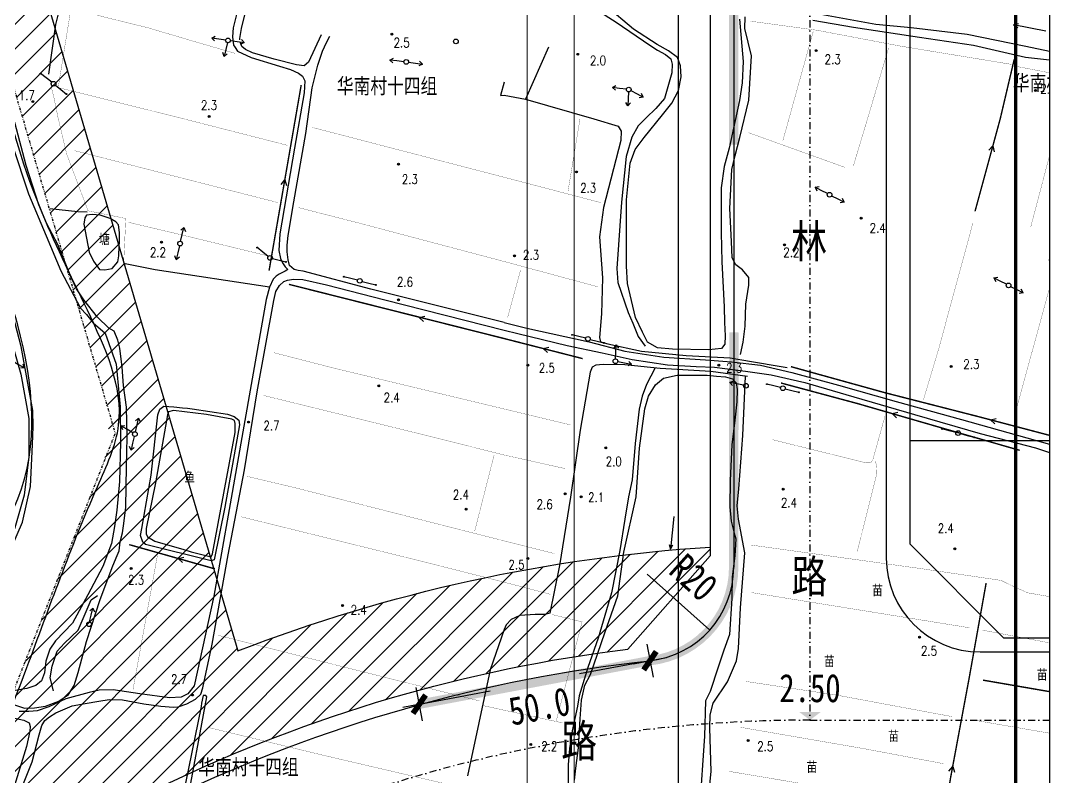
# Model space of a CAD drawing. Header units: millimetres. Extents: x 509011 to 512133, y 3502040 to 3502468.
# Drawn here: x 509397 to 509616.2, y 3502163.9 to 3502325 of the extents above; entities that cross this region are included whole.
import ezdxf
from ezdxf.enums import TextEntityAlignment as Align
from ezdxf.xclip import XClip

# ---------------------------------------------------------------- set-up
doc = ezdxf.new("R2010")
doc.units = ezdxf.units.MM
doc.header["$XCLIPFRAME"] = 0
doc.linetypes.add('DASHDOT', pattern=[1, 0.5, -0.25, 0, -0.25])
doc.linetypes.add('DIVIDE', pattern=[1.25, 0.5, -0.25, 0, -0.25, 0, -0.25])
for name, color, linetype in [('0-禁止车辆开口方向', 251, 'Continuous'), ('DM-半径', 251, 'Continuous'), ('DM-尺寸标注', 251, 'Continuous'), ('DM-标高', 251, 'Continuous'), ('dx', 251, 'Continuous'), ('GH-水系', 251, 'DIVIDE'), ('HX-地块线', 253, 'DASHDOT'), ('RD-中线', 253, 'DASHDOT'), ('RD-侧石线', 253, 'Continuous'), ('RD-红线', 253, 'Continuous'), ('TK', 7, 'Continuous'), ('YD-G1', 251, 'Continuous'), ('路名', 253, 'Continuous')]:
    doc.layers.add(name, color=color, linetype=linetype)
doc.styles.add('CHART', font='ROMANS.shx', dxfattribs={"height": 2.399999999999999, "bigfont": 'hzdx.shx'})
doc.styles.add('DIMHT', font='simhei.ttf', dxfattribs={"width": 0.8})
doc.styles.add('DIMST', font='simhei.ttf', dxfattribs={"width": 0.8})
doc.styles.add('GCD', font='ROMANS.shx', dxfattribs={"width": 0.8, "height": 2, "bigfont": 'hzdx.shx'})
doc.styles.get("Standard").update_dxf_attribs({"font": 'txt', "bigfont": 'gbcbig.shx'})
doc.styles.add('VZRC', font='ROMANS.shx', dxfattribs={"height": 3.75, "bigfont": 'hzdx.shx'})
doc.styles.add('ZRC', font='ROMANS.shx', dxfattribs={"height": 3.75, "bigfont": 'hzdx.shx'})
doc.dimstyles.new('ISO-25', dxfattribs={"dimtxt": 2.5, "dimasz": 2.5, "dimexe": 1.25, "dimexo": 0.625, "dimtad": 1, "dimtxsty": 'Standard', "dimcen": 2.5, "dimadec": 0, "dimazin": 0, "dimtfac": 1, "dimtmove": 0, "dimatfit": 3, "dimfxl": 1, "dimarcsym": 0})

# ---------------------------------------------------------------- blocks, each defined once
blk = doc.blocks.new('B811C1')
at = {"layer": 'dx'}
for p, q in [((-3.5, 0), (3.5, 0)), ((3.5, 0), (2.5, 0.4)), ((2.5, -0.4), (3.5, 0))]:
    blk.add_line(p, q, dxfattribs=at)
blk = doc.blocks.new('B831')
at = {"layer": 'dx'}
for p, q in [((-1.1, 0.6), (0, 0)), ((0, 0), (-1.1, -0.6))]:
    blk.add_line(p, q, dxfattribs=at)
blk = doc.blocks.new('B72A3')
at = {"layer": 'dx'}
for p, q in [((0.5, 0), (2, 0)), ((2, 0), (3.5, 0))]:
    blk.add_line(p, q, dxfattribs=at)
for radius in [0.1, 0.04]:
    blk.add_circle((3.5, 0), radius, dxfattribs=at)
blk = doc.blocks.new('B713')
at = {"layer": 'dx'}
blk.add_circle((0, 0), 0.5, dxfattribs=at)
blk = doc.blocks.new('B712A3')
at = {"layer": 'dx'}
for p, q in [((0.5, 0), (2, 0)), ((2, 0), (3.5, 0)), ((3.5, 0), (2.799999999999999, 0.5)), ((3.5, 0), (2.799999999999999, -0.5))]:
    blk.add_line(p, q, dxfattribs=at)
blk = doc.blocks.new('B1021A')
at = {"layer": 'dx'}
for radius in [0.2, 0.15, 0.1, 0.05]:
    blk.add_circle((0, 0), radius, dxfattribs=at)
blk = doc.blocks.new('B439B2')
at = {"layer": 'dx'}
blk.add_circle((0, 0), 0.5, dxfattribs=at)
blk = doc.blocks.new('室外标高')
at = {"color": 0, "linetype": 'Continuous'}
blk.add_solid([(-0.3774873600000137, 0.2831155200000103), (0.3774873600000137, 0.2831155200000103), (0, 0)], dxfattribs=at)
at = {"color": 0, "linetype": 'Continuous', "style": 'DIMHT', "width": 0.8}
blk.add_attdef('标高', text='', height=1, dxfattribs=at).set_placement((0, 0.6371457211896612), align=Align.CENTER)
blk = doc.blocks.new('*D100')
at = {"layer": 'DM-半径', "color": 0, "lineweight": -2, "transparency": 16777216}
blk.add_line((509530.5056743192, 3502207.196264804), (509543.7621603587, 3502195.306368552), dxfattribs=at)
at = {"layer": 'DM-半径', "color": 0, "transparency": 16777216}
blk.add_solid([(509543.7688372939, 3502195.313812913), (509543.7554834236, 3502195.298924188), (509543.8068265347, 3502195.266306939)], dxfattribs=at)
at = {"layer": 'DM-半径', "color": 0, "transparency": 16777216, "insert": (509540.391131591, 3502206.434953172), "char_height": 6, "attachment_point": 5, "rotation": 318.11070110985276, "style": 'DIMST'}
blk.add_mtext('R20', dxfattribs=at)
blk = doc.blocks.new('尺寸线')
for p, q in [((0, 60), (0, -60)), ((-59.9999999999909, 0), (59.9999999999909, 0))]:
    blk.add_line(p, q)
at = {"const_width": 20}
blk.add_lwpolyline([(-27.99999999999727, -27.99999999999727), (27.99999999999727, 27.99999999999727)], dxfattribs=at)
blk = doc.blocks.new('*D121')
at = {"layer": 'DM-尺寸标注', "color": 0, "lineweight": -2, "transparency": 16777216}
for p, q in [((509531.0265552858, 3502188.726843747), (509516.0871504152, 3502185.908545824)), ((509482.0111184013, 3502179.480149844), (509497.0476985746, 3502182.316779752))]:
    blk.add_line(p, q, dxfattribs=at)
at = {"layer": 'DM-尺寸标注', "color": 0, "lineweight": -2, "transparency": 16777216, "xscale": 0.06, "yscale": 0.06, "zscale": 0.06}
for p, rotation in [((509531.0855153143, 3502188.737966474), 10.68321730623433), ((509481.9521583731, 3502179.469027116), 190.6832173062342)]:
    blk.add_blockref('尺寸线', p, dxfattribs=dict(at, rotation=rotation))
at = {"layer": 'DM-尺寸标注', "color": 0, "transparency": 16777216, "insert": (509507.529726497, 3502179.011633864), "char_height": 6, "attachment_point": 5, "rotation": 10.683217306234308, "style": 'DIMST'}
blk.add_mtext('50.0', dxfattribs=at)
blk = doc.blocks.new('thjyhkjlkololp')
at = {"color": 5}
for points, knots in [([(512576.4786830217, 3502123.148207231), (512576.9198239811, 3502126.590476316), (512579.5267360285, 3502139.795781486), (512596.7790668085, 3502163.921775125), (512600.2359645363, 3502197.968089717), (512623.8125326143, 3502225.886893428), (512620.0185099782, 3502266.470390489), (512600.3787411924, 3502299.827723596), (512591.2666985392, 3502337.344808967), (512596.66549022, 3502356.93074427), (512600.1914059042, 3502366.673445524)], [16.61546591092972, 16.61546591092972, 16.61546591092972, 16.61546591092972, 27.04962487989159, 57.45980605483471, 102.3890539747586, 125.7300916304773, 162.7334711300889, 213.4222155181051, 243.7983764019481, 274.2978258610491, 274.2978258610491, 274.2978258610491, 274.2978258610491]), ([(512596.9460016939, 3502129.307763505), (512597.0939417531, 3502131.10548409), (512598.4260753666, 3502140.893278816), (512609.6024571074, 3502159.393186801), (512621.5479123599, 3502189.932807582), (512631.2136735591, 3502217.168858968), (512643.0683666598, 3502242.407426624), (512633.2984581293, 3502263.529357628), (512621.5410244309, 3502287.048950868), (512613.2639608247, 3502315.065442179), (512611.0601810538, 3502343.535263519), (512616.3849530329, 3502360.185666485), (512618.8472467453, 3502366.838276332)], [13.25760130377675, 13.25760130377675, 13.25760130377675, 13.25760130377675, 18.70818293379029, 43.29610839113363, 75.9929217504295, 117.346312637706, 131.2684232700041, 156.5759349663842, 180.797005735042, 212.0234598849425, 243.2987924424893, 264.4033034384292, 264.4033034384292, 264.4033034384292, 264.4033034384292])]:
    blk.add_open_spline(points, degree=3, knots=knots, dxfattribs=at)
at = {"layer": 'TK', "const_width": 0.2}
blk.add_lwpolyline([(512316.9487082417, 3502113.148207229), (512736.9487082417, 3502113.148207229), (512736.9487082417, 3502410.148207229), (512316.9487082417, 3502410.148207229), (512316.9487082417, 3502113.148207229)], dxfattribs=at)
blk.add_lwpolyline([(512316.9487082417, 3502113.148207229), (512736.9487082417, 3502113.148207229), (512736.9487082417, 3502410.148207229), (512316.9487082417, 3502410.148207229), (512316.9487082417, 3502113.148207229)], dxfattribs=at)
blk.add_lwpolyline([(512316.9487082417, 3502113.148207229), (512736.9487082417, 3502113.148207229), (512736.9487082417, 3502410.148207229), (512316.9487082417, 3502410.148207229), (512316.9487082417, 3502113.148207229)], dxfattribs=at)
blk.add_lwpolyline([(512316.9487082417, 3502113.148207229), (512736.9487082417, 3502113.148207229), (512736.9487082417, 3502410.148207229), (512316.9487082417, 3502410.148207229), (512316.9487082417, 3502113.148207229)], dxfattribs=at)
blk.add_lwpolyline([(512316.9487082417, 3502113.148207229), (512736.9487082417, 3502113.148207229), (512736.9487082417, 3502410.148207229), (512316.9487082417, 3502410.148207229), (512316.9487082417, 3502113.148207229)], dxfattribs=at)
blk.add_lwpolyline([(512316.9487082417, 3502113.148207229), (512736.9487082417, 3502113.148207229), (512736.9487082417, 3502410.148207229), (512316.9487082417, 3502410.148207229), (512316.9487082417, 3502113.148207229)], dxfattribs=at)
blk.add_lwpolyline([(512316.9487082417, 3502113.148207229), (512736.9487082417, 3502113.148207229), (512736.9487082417, 3502410.148207229), (512316.9487082417, 3502410.148207229), (512316.9487082417, 3502113.148207229)], dxfattribs=at)
blk.add_lwpolyline([(512316.9487082417, 3502113.148207229), (512736.9487082417, 3502113.148207229), (512736.9487082417, 3502410.148207229), (512316.9487082417, 3502410.148207229), (512316.9487082417, 3502113.148207229)], dxfattribs=at)
blk.add_lwpolyline([(512316.9487082417, 3502113.148207229), (512736.9487082417, 3502113.148207229), (512736.9487082417, 3502410.148207229), (512316.9487082417, 3502410.148207229), (512316.9487082417, 3502113.148207229)], dxfattribs=at)
blk.add_lwpolyline([(512316.9487082417, 3502113.148207229), (512736.9487082417, 3502113.148207229), (512736.9487082417, 3502410.148207229), (512316.9487082417, 3502410.148207229), (512316.9487082417, 3502113.148207229)], dxfattribs=at)
blk.add_lwpolyline([(512316.9487082417, 3502113.148207229), (512736.9487082417, 3502113.148207229), (512736.9487082417, 3502410.148207229), (512316.9487082417, 3502410.148207229), (512316.9487082417, 3502113.148207229)], dxfattribs=at)
blk.add_lwpolyline([(512326.9487082417, 3502123.148207231), (512726.9487082417, 3502123.148207231), (512726.9487082417, 3502400.148207228), (512326.9487082417, 3502400.148207228)], close=True, dxfattribs=at)
blk.add_lwpolyline([(512326.9487082417, 3502123.148207231), (512726.9487082417, 3502123.148207231), (512726.9487082417, 3502400.148207228), (512326.9487082417, 3502400.148207228)], close=True, dxfattribs=at)
blk.add_lwpolyline([(512326.9487082417, 3502123.148207231), (512726.9487082417, 3502123.148207231), (512726.9487082417, 3502400.148207228), (512326.9487082417, 3502400.148207228)], close=True, dxfattribs=at)
blk.add_lwpolyline([(512326.9487082417, 3502123.148207231), (512726.9487082417, 3502123.148207231), (512726.9487082417, 3502400.148207228), (512326.9487082417, 3502400.148207228)], close=True, dxfattribs=at)
blk.add_lwpolyline([(512326.9487082417, 3502123.148207231), (512726.9487082417, 3502123.148207231), (512726.9487082417, 3502400.148207228), (512326.9487082417, 3502400.148207228)], close=True, dxfattribs=at)
blk.add_lwpolyline([(512326.9487082417, 3502123.148207231), (512726.9487082417, 3502123.148207231), (512726.9487082417, 3502400.148207228), (512326.9487082417, 3502400.148207228)], close=True, dxfattribs=at)
blk.add_lwpolyline([(512326.9487082417, 3502123.148207231), (512726.9487082417, 3502123.148207231), (512726.9487082417, 3502400.148207228), (512326.9487082417, 3502400.148207228)], close=True, dxfattribs=at)
blk.add_lwpolyline([(512326.9487082417, 3502123.148207231), (512726.9487082417, 3502123.148207231), (512726.9487082417, 3502400.148207228), (512326.9487082417, 3502400.148207228)], close=True, dxfattribs=at)
blk.add_lwpolyline([(512326.9487082417, 3502123.148207231), (512726.9487082417, 3502123.148207231), (512726.9487082417, 3502400.148207228), (512326.9487082417, 3502400.148207228)], close=True, dxfattribs=at)
blk.add_lwpolyline([(512326.9487082417, 3502123.148207231), (512726.9487082417, 3502123.148207231), (512726.9487082417, 3502400.148207228), (512326.9487082417, 3502400.148207228)], close=True, dxfattribs=at)
blk.add_lwpolyline([(512326.9487082417, 3502123.148207231), (512726.9487082417, 3502123.148207231), (512726.9487082417, 3502400.148207228), (512326.9487082417, 3502400.148207228)], close=True, dxfattribs=at)
blk = doc.blocks.new('abcdefghijk')
at = {"layer": 'YD-G1'}
h = blk.add_hatch(dxfattribs=at)
h.set_pattern_fill('ANSI31', color=256, scale=30, style=0)
h.set_pattern_definition([(45, (0, 0), (-2.651650429449552, 2.651650429449553), [])])
h.paths.add_polyline_path([(509526.3625456974, 3502191.209823936), (509543.918101253, 3502211.059879134), (509543.918101253, 3502212.920551855, 0.0767528511812895), (509443.306896738, 3502190.821983218), (509402.5133905237, 3502329.607487431), (509410.3842893738, 3502365.59019767), (509398.1005575928, 3502365.590197671), (509391.5017160934, 3502335.422842443, 0.1259674635647178), (509391.9389194141, 3502323.03056654), (509414.7486841269, 3502245.428394273, -0.166944483162946), (509414.0187426811, 3502229.203022789), (509388.8188697798, 3502165.332364721, 0.2432482536307112), (509391.1443769846, 3502142.48446988), (509391.5262854012, 3502141.899847208, -0.1145299470567257)])
at = {"layer": '0-禁止车辆开口方向', "const_width": 2, "flags": 128}
for points in [[(509548.9181012525, 3502348.59019767), (509548.9167491204, 3502298.590197688)], [(509548.918101253, 3502208.620177522), (509548.9632384768, 3502258.620157148)], [(509531.0855153037, 3502188.737966469), (509481.9521583732, 3502179.469027116)]]:
    blk.add_lwpolyline(points, dxfattribs=at)
blk.add_lwpolyline([(509531.0855153037, 3502188.737966469, 0.382756047209552), (509548.918101253, 3502208.620177522, 0.382756047209552)], format="xyb", dxfattribs=at)
at = {"layer": 'dx', "flags": 128}
for points in [[(509395.2846949999, 3502298.420738), (509398.684695, 3502288.180738), (509402.484695, 3502279.220738), (509405.564695, 3502271.740738), (509409.764695, 3502263.820738), (509411.0446950001, 3502262.460738), (509412.484695, 3502260.700738), (509415.044695, 3502258.460738), (509417.364695, 3502251.860738), (509418.204695, 3502242.780738), (509418.284695, 3502235.260738), (509418.124695, 3502226.900738), (509417.524695, 3502220.820738), (509417.044695, 3502217.340738), (509416.404695, 3502213.700738), (509414.524695, 3502208.780738), (509411.364695, 3502202.780738), (509408.0846949999, 3502196.740738), (509404.444695, 3502192.940738), (509403.244695, 3502191.180738), (509402.404695, 3502188.660738), (509402.084695, 3502186.140738), (509401.444695, 3502184.420738), (509400.284695, 3502183.420738), (509398.3246949999, 3502182.820738), (509395.8846949999, 3502182.420738)], [(509393.804695, 3502209.860738), (509397.404695, 3502218.260738), (509399.164695, 3502225.860738), (509399.564695, 3502234.780738), (509399.684695, 3502238.620738), (509399.604695, 3502242.020738), (509398.284695, 3502249.380738), (509397.124695, 3502255.620738), (509395.0046949998, 3502263.820738)], [(509403.044695, 3502313.660738), (509404.524695, 3502324.220738), (509405.164695, 3502326.780738), (509405.524695, 3502328.100738), (509405.284695, 3502328.820738), (509404.564695, 3502329.180738), (509402.164695, 3502329.860738), (509395.124695, 3502332.060738)], [(509395.2846949999, 3502179.500737), (509397.884695, 3502178.660737001), (509399.964695, 3502178.700737001), (509402.364695, 3502179.060737), (509405.204695, 3502180.140737), (509407.204695, 3502181.540737), (509408.444695, 3502183.460737001), (509409.284695, 3502186.220737002), (509411.0446950001, 3502192.820738), (509413.964695, 3502201.780738), (509416.644695, 3502208.900738001), (509417.5646950001, 3502211.140738), (509418.004695, 3502212.100738), (509418.204695, 3502214.020738), (509418.764695, 3502215.940738), (509419.044695, 3502217.940738), (509419.444695, 3502221.420738), (509419.604695, 3502230.060738), (509419.724695, 3502236.300738), (509419.5646950001, 3502242.700738), (509418.964695, 3502247.340738), (509418.644695, 3502251.220738), (509418.164695, 3502255.260738), (509417.724695, 3502257.020738), (509416.924695, 3502258.900738), (509415.804695, 3502259.540738), (509413.4046949999, 3502261.860738), (509410.484695, 3502265.580738), (509408.924695, 3502267.900738), (509407.884695, 3502270.220738), (509404.964695, 3502277.380738), (509402.524695, 3502281.900738), (509400.924695, 3502285.820738), (509398.2046949999, 3502294.180738), (509395.7646949998, 3502303.340738)], [(509446.884695, 3502362.380738), (509445.364695, 3502356.860738), (509444.7646949999, 3502354.140738), (509444.3646950001, 3502350.620738), (509444.484695, 3502348.300738), (509444.804695, 3502347.220738), (509446.284695, 3502344.420738), (509446.684695, 3502342.300738), (509446.284695, 3502340.260738), (509444.404695, 3502332.100738), (509442.2846949999, 3502323.460738), (509442.1646949999, 3502321.540737999), (509442.404695, 3502319.780738), (509442.5834616937, 3502319.50833161), (509442.6991924063, 3502319.331980047)], [(509443.7534108529, 3502320.919221546), (509443.724695, 3502321.220738), (509444.044695, 3502323.340738), (509445.244695, 3502327.940738), (509447.4846949999, 3502336.260738), (509447.884695, 3502338.700738), (509448.204695, 3502342.020738), (509448.004695, 3502343.700738), (509446.7246949999, 3502346.700738), (509445.9646949999, 3502348.780738), (509445.684695, 3502351.300738), (509446.244695, 3502353.100738), (509447.2046949999, 3502355.940738), (509448.604695, 3502361.940738)], [(509621.6738550856, 3502317.264704645), (509611.1470530001, 3502319.539207), (509598.6590529999, 3502322.087207), (509586.759053, 3502323.515207), (509579.1990529999, 3502324.187207), (509565.955053, 3502326.595207001)], [(509550.191053, 3502325.307207), (509550.947053, 3502316.319207), (509550.7230529999, 3502311.811207001), (509550.191053, 3502308.003207001), (509547.9790529999, 3502297.867207), (509546.915053, 3502293.947207001), (509546.243053, 3502289.439207), (509546.271053, 3502279.891207), (509546.411053, 3502273.675207), (509546.887053, 3502264.099207), (509546.971053, 3502260.767207), (509547.139053, 3502257.939207), (509547.0550529999, 3502256.119207), (509546.299053, 3502255.223207), (509543.611053, 3502254.915207), (509535.855053, 3502255.055207001), (509532.663053, 3502255.335207), (509530.535053, 3502256.539207), (509529.471053, 3502258.723207), (509528.0150529999, 3502261.831207001), (509526.279053, 3502269.027207), (509526.0550529999, 3502272.751207), (509526.0550529999, 3502278.491207), (509526.111053, 3502286.891207), (509526.895053, 3502294.703207001), (509527.959053, 3502297.615207), (509529.835053, 3502300.163207), (509533.7270529999, 3502304.979207), (509535.771053, 3502307.471207), (509537.171053, 3502310.131207), (509537.731053, 3502313.043207), (509537.619053, 3502315.367207), (509536.975053, 3502317.187207), (509535.0150529998, 3502318.559207), (509532.635053, 3502319.959207), (509527.595053, 3502323.207207), (509521.6870529999, 3502328.191207)], [(509500, 3502338.318575264), (509503.4802481669, 3502338.701238808), (509514.883053, 3502330.515207), (509523.871053, 3502324.691207002), (509531.039053, 3502319.819207), (509532.691053, 3502318.755207), (509534.399053, 3502317.831207), (509535.519053, 3502316.907207001), (509535.7990530001, 3502315.787207), (509535.743053, 3502313.911207), (509534.175053, 3502308.479207), (509532.355053, 3502306.295207), (509530.255053, 3502304.307207), (509528.603053, 3502302.655207), (509527.259053, 3502300.219207), (509526.027053, 3502296.103207001), (509524.991053, 3502286.359207), (509524.039053, 3502272.219207), (509524.263053, 3502269.279207), (509526.419053, 3502262.867207), (509527.455053, 3502260.571207), (509528.5750529999, 3502257.771207), (509530.087053, 3502255.727207)], [(509550.3870529999, 3502253.935207), (509550.919053, 3502256.595207001), (509551.339053, 3502259.983207), (509551.479053, 3502264.687207), (509552.179053, 3502268.719207001), (509552.151053, 3502270.343207), (509550.807053, 3502271.939207), (509549.3510529999, 3502273.031207), (509548.6230529999, 3502274.515207), (509548.455053, 3502278.015207), (509548.0630529999, 3502285.043207), (509548.511053, 3502293.303207), (509549.2110529999, 3502296.299207), (509550.219053, 3502300.135207), (509552.123053, 3502308.087207), (509552.7110529999, 3502317.523207), (509551.3110529999, 3502323.319207), (509551.395053, 3502325.839207001)], [(509565.787053, 3502325.139207), (509574.439053, 3502323.627207), (509588.523053, 3502321.499207), (509600.0030529999, 3502319.819207), (509611.063053, 3502317.215207), (509622.0746016253, 3502316.028498752)], [(509461.084695, 3502321.980737999), (509458.3163282305, 3502316.178544634), (509457.404695, 3502315.380738), (509455.764695, 3502315.580738), (509451.044695, 3502316.820738), (509446.444695, 3502318.180738), (509444.964695, 3502318.860738), (509444.164695, 3502319.540738), (509443.8461729541, 3502320.283956107)], [(509454.323443234, 3502272.856578005), (509454.004695, 3502274.060737999), (509453.804695, 3502275.780738), (509453.804695, 3502277.220738), (509454.0446949999, 3502279.300738), (509455.244695, 3502286.460737999), (509457.764695, 3502301.020738), (509459.124695, 3502310.740738), (509460.324695, 3502315.540738), (509461.324695, 3502318.540738), (509462.204695, 3502320.380738), (509462.884695, 3502321.700738)], [(509442.6991924063, 3502319.331980047), (509443.244695, 3502318.500738), (509446.124695, 3502317.140738), (509452.164695, 3502315.300738), (509454.524695, 3502314.620738), (509456.204695, 3502313.860738), (509457.051946743, 3502313.189997037)], [(509509.479053, 3502319.399207), (509504.6070529999, 3502308.311207), (509519.139053, 3502304.111207), (509524.291053, 3502302.543207), (509524.935053, 3502301.479207), (509524.851053, 3502299.491207), (509521.183053, 3502285.239207), (509520.371053, 3502278.995207), (509520.959053, 3502270.259207), (509520.763053, 3502262.587207), (509520.343053, 3502257.519207), (509520.567053, 3502256.623207002), (509522.107053, 3502256.175207), (509529.2750529999, 3502254.663207001), (509538.767053, 3502253.711207), (509548.175053, 3502253.235207), (509549.8270530001, 3502252.955207), (509557.751053, 3502251.583207), (509560.299053, 3502251.163207)], [(509457.051946743, 3502313.189997037), (509457.604695, 3502312.220738), (509457.404695, 3502309.660738), (509455.364695, 3502297.900738), (509452.2446950001, 3502279.660738), (509452.0046949999, 3502276.100738), (509452.404695, 3502274.380738), (509452.804695, 3502273.460738), (509453.364695, 3502272.580738), (509453.924695, 3502272.020738), (509453.364695, 3502271.700738), (509452.124695, 3502271.060738), (509451.444695, 3502270.620738), (509450.844695, 3502269.980738), (509450.044695, 3502268.300738), (509449.3246949999, 3502265.620738), (509446.164695, 3502247.540738), (509441.444695, 3502220.900738), (509438.164695, 3502202.460738), (509434.004695, 3502183.380738), (509432.644695, 3502181.660738), (509431.244695, 3502180.980738), (509428.764695, 3502180.820738), (509422.4046949999, 3502181.700738), (509416.7646949999, 3502182.500738), (509413.764695, 3502182.460738), (509411.6046949999, 3502181.940738), (509406.684695, 3502180.620738), (509403.0046949999, 3502178.940738), (509400.5246950001, 3502178.060738), (509399.6745245041, 3502177.981652372), (509398.804695, 3502177.900738), (509396.7246950001, 3502177.940738)], [(509500.0000000002, 3502311.910889551), (509499.2367324693, 3502309.114565345), (509499.9999999998, 3502309.148042349)], [(509499.9999999998, 3502309.148042349), (509504.6070529999, 3502308.311207)], [(509403.263227, 3502285.021783001), (509409.2392270002, 3502284.373783), (509411.219227, 3502284.337783)], [(509387.318681, 3502273.331557), (509389.558681, 3502270.331557), (509391.8386810001, 3502266.971557), (509394.198681, 3502260.051557), (509397.078681, 3502249.771557), (509398.7986810001, 3502240.291557), (509398.7986810001, 3502232.171557), (509397.798681, 3502224.011557), (509395.798681, 3502217.011557), (509392.838681, 3502209.491557), (509390.318681, 3502205.051557), (509386.398681, 3502199.491557), (509384.6786810001, 3502197.771557)], [(509450.035646649, 3502268.28173646), (509425.678681, 3502271.931557), (509418.958681, 3502273.291557)], [(509500, 3502260.782763002), (509490.924695, 3502263.020737999), (509471.644695, 3502267.820738), (509457.2446949999, 3502271.700738), (509456.164695, 3502271.820738), (509455.284695, 3502272.060738), (509454.323443234, 3502272.856578005)], [(509395.8846949999, 3502158.140738), (509399.524695, 3502167.220738), (509400.964695, 3502172.980737999), (509401.564695, 3502174.940738), (509402.164695, 3502175.980738), (509403.164695, 3502176.780738), (509404.564695, 3502177.660737999), (509408.004695, 3502179.100738), (509410.804695, 3502179.620738), (509413.724695, 3502180.140737999), (509415.884695, 3502180.460738), (509418.7246949999, 3502180.380738), (509423.2846949999, 3502179.580738), (509426.884695, 3502179.020738), (509429.604695, 3502178.860738), (509430.604695, 3502178.940738), (509432.4046949999, 3502179.540738), (509434.284695, 3502180.540738), (509435.404695, 3502181.580738), (509435.844695, 3502182.940738), (509437.8046950001, 3502192.260738), (509441.204695, 3502211.300738), (509444.684695, 3502229.380738), (509447.404695, 3502246.020738), (509450.964695, 3502265.420738), (509451.4046949999, 3502267.340738), (509452.164695, 3502268.660738), (509453.084695, 3502269.460738), (509453.8846949999, 3502269.740738), (509455.124695, 3502269.940738), (509457.164695, 3502269.900738), (509462.164695, 3502268.780738), (509474.604695, 3502265.580738), (509499.9999999998, 3502259.112871258)], [(509500, 3502260.782763002), (509504.843797, 3502259.569693), (509518.115797, 3502256.657693), (509525.703797, 3502254.669693), (509534.0477970001, 3502253.381693), (509542.9237970002, 3502252.821693), (509548.467797, 3502252.401693001), (509554.655797, 3502251.673693), (509561.2917970001, 3502250.077693), (509571.2317970001, 3502247.389693), (509583.523797, 3502243.945693), (509597.439797, 3502240.081693), (509611.355797, 3502236.161693002), (509623.9557970001, 3502232.773693001), (509638.067797, 3502228.797693001), (509651.283797, 3502225.213693), (509661.027797, 3502222.917693), (509664.499797, 3502223.113693), (509666.123797, 3502223.841693)], [(509499.9999999998, 3502259.112871258), (509502.972639, 3502258.4269), (509513.4166390001, 3502255.8229), (509520.920639, 3502254.2549), (509527.276639, 3502252.8549), (509534.808639, 3502251.7629), (509540.912639, 3502251.3989), (509544.860639, 3502251.2309), (509551.4126390001, 3502250.4189), (509556.900639, 3502249.6349), (509564.0686390001, 3502247.9549), (509574.4846390001, 3502244.9029), (509587.448639, 3502241.178900001), (509601.448639, 3502237.1189), (509613.208639, 3502234.0669), (509622.3366390002, 3502230.9589), (509631.7726390001, 3502228.8029), (509642.552639, 3502225.9469), (509653.7806390001, 3502222.922900001), (509662.376639, 3502220.8789), (509664.6726390001, 3502220.2909), (509665.1096493536, 3502219.250311995)], [(509551.8293960001, 3502249.278391001), (509544.017396, 3502250.286391001), (509533.293396, 3502250.958391), (509525.761396, 3502251.714391001), (509521.0853960001, 3502251.770391), (509519.545396, 3502251.658391001), (509518.761396, 3502251.266391001), (509518.313396, 3502250.202391), (509516.213396, 3502237.826391), (509514.169396, 3502223.546391002), (509511.789396, 3502208.986391001), (509509.773396, 3502198.822391), (509508.709396, 3502198.542391001), (509506.6093959999, 3502198.542391001), (509503.389396, 3502198.346391002), (509501.4853960002, 3502197.534391001), (509500.4213960001, 3502196.386391), (509500, 3502195.344606445)], [(509532.202709236, 3502251.067865137), (509530.31594, 3502247.540427), (509529.3919399999, 3502245.076427), (509528.77594, 3502242.276427), (509527.93594, 3502234.996427), (509527.26394, 3502227.212426999), (509526.5359399999, 3502223.656427), (509525.75194, 3502218.868427), (509524.65994, 3502212.204427), (509522.86794, 3502203.160426999), (509520.06794, 3502193.556427), (509517.85594, 3502187.256427), (509516.53994, 3502183.112426999), (509515.9799400001, 3502181.236427), (509515.64394, 3502179.080427), (509514.52394, 3502173.816427), (509513.96394, 3502170.036427), (509513.65594, 3502166.536427), (509513.65594, 3502162.728427)], [(509514.981396, 3502163.318391001), (509515.289396, 3502165.866391), (509515.8773960001, 3502170.150391), (509516.241396, 3502176.366391001), (509516.521396, 3502180.314391001), (509517.221396, 3502183.534391), (509518.425396, 3502185.830391002), (509521.477396, 3502194.678391), (509524.221396, 3502202.518391001), (509525.537396, 3502211.814391001), (509528.169396, 3502223.630391001), (509528.869396, 3502233.962391001), (509530.017396, 3502242.334391), (509530.801396, 3502245.078391001), (509532.257396, 3502247.486391001), (509533.965396, 3502248.914391), (509536.905396, 3502249.502391001), (509540.461396, 3502249.558391), (509543.289396, 3502249.530391001), (509545.277396, 3502249.334391), (509547.209396, 3502249.166391), (509548.693396, 3502248.718391002), (509549.477396, 3502247.906391001), (509549.645396, 3502246.506391001), (509549.589396, 3502243.874391), (509549.169396, 3502239.954391001), (509548.553396, 3502234.690391), (509548.189396, 3502227.130391), (509548.133396, 3502221.474391001), (509548.3853960001, 3502218.422391), (509549.001396, 3502215.874391001), (509549.365396, 3502214.670391), (509549.141396, 3502211.058391), (509548.609396, 3502206.578391001), (509548.4973960001, 3502201.986391002), (509547.993396, 3502194.342391001), (509546.845396, 3502191.010391001), (509545.585396, 3502187.342391001), (509543.905396, 3502182.162391), (509542.897396, 3502180.174391002), (509542.673396, 3502172.698391), (509541.609396, 3502157.186391)], [(509542.8879399999, 3502153.320427), (509544.1199399999, 3502165.136427), (509543.86794, 3502174.432427), (509543.92394, 3502177.232427), (509544.56794, 3502179.696427), (509547.61994, 3502184.232427), (509549.4959399999, 3502188.684427), (509549.91594, 3502191.344427), (509550.3919399999, 3502199.968427), (509551.25994, 3502211.728427), (509549.91594, 3502218.840427), (509549.63594, 3502221.696427), (509549.99994, 3502225.336427), (509550.8679399999, 3502236.704427), (509551.414460676, 3502249.331931042)], [(509404.038681, 3502182.331557), (509403.3586810001, 3502185.091557), (509403.7186810001, 3502187.571557), (509404.798681, 3502190.771557), (509406.3586810001, 3502192.491557), (509409.3186810001, 3502195.211557), (509412.0786810002, 3502201.731557), (509413.4386810001, 3502202.651557)], [(509500, 3502195.344606445), (509497.0566420751, 3502186.767201292), (509492.1910015105, 3502164.185472691)], [(509379.1478341295, 3502182.711261188), (509380.044695, 3502182.860738), (509381.244695, 3502182.700738), (509383.0446950001, 3502181.940738), (509388.764695, 3502179.460738), (509392.604695, 3502177.500738), (509395.444695, 3502176.540738), (509397.684695, 3502176.060738), (509398.844695, 3502175.540738), (509398.8512102821, 3502175.519020393)], [(509428.1273726497, 3502140.799825904), (509427.8846949999, 3502139.220738), (509426.804695, 3502139.100738), (509426.884695, 3502138.500737999), (509427.324695, 3502138.340738), (509428.124695, 3502138.340738), (509428.364695, 3502138.540738), (509429.164695, 3502142.060738), (509432.244695, 3502156.940738), (509436.724695, 3502181.060738), (509436.484695, 3502181.300738), (509435.924695, 3502181.300738), (509435.564695, 3502179.700738), (509435.484695, 3502178.980738), (509431.5246949999, 3502159.500737999), (509428.1273726497, 3502140.799825904)], [(509398.844695, 3502175.540738), (509399.0846949999, 3502174.740738), (509398.9646949999, 3502173.700738), (509398.284695, 3502170.460738), (509395.724695, 3502162.140738)]]:
    blk.add_lwpolyline(points, dxfattribs=at)
for points, const_width in [([(509407.6552270001, 3502326.997783), (509405.063227, 3502310.941783)], 0.05), ([(509408.284695, 3502327.740738), (509414.564695, 3502325.860738), (509424.324695, 3502323.460738), (509432.804695, 3502320.940738), (509442.724695, 3502318.060738)], 0.05), ([(509552.5030400001, 3502324.908035), (509566.67104, 3502322.976035), (509584.5070399999, 3502319.588035), (509608.53104, 3502315.640035)], 0.05), ([(509559.3910399999, 3502299.456035), (509565.85904, 3502322.696035)], 0.05), ([(509581.955797, 3502319.293692), (509574.395797, 3502294.009692)], 0.05), ([(509600.32704, 3502284.420035), (509605.6750399999, 3502304.048035), (509608.67104, 3502316.760035)], 0.3), ([(509609.1750399999, 3502315.276035), (509617.2950399999, 3502313.708035), (509618.49904, 3502313.568035)], 0.05), ([(509612.19904, 3502281.088035), (509617.3790399999, 3502300.800035), (509618.75104, 3502305.588035), (509619.36704, 3502309.900035), (509619.45104, 3502315.388035)], 0.05), ([(509418.998681, 3502273.811557), (509419.438681, 3502282.891557001), (509411.398681, 3502284.531557), (509406.838681, 3502296.611557), (509404.9586810001, 3502304.571557), (509404.1586810001, 3502308.491557), (509403.1986810001, 3502312.411557)], 0.05), ([(509456.7952270001, 3502311.301783), (509449.9552270001, 3502271.809783)], 0.3), ([(509453.924695, 3502298.460738), (509431.044695, 3502304.300738), (509404.844695, 3502310.820738)], 0.05), ([(509513.6357970001, 3502288.717693001), (509516.183797, 3502304.117693)], 0.05), ([(509459.124695, 3502302.300738), (509481.8846949999, 3502296.380738), (509500, 3502291.679085597)], 0.05), ([(509552.0517970001, 3502301.177692), (509572.5197970001, 3502293.813692)], 0.05), ([(509408.524695, 3502297.340738), (509451.7646949999, 3502286.300738)], 0.05), ([(509500, 3502291.679085597), (509520.691797, 3502286.253693)], 0.05), ([(509500.0277970001, 3502273.737693), (509469.6446949999, 3502281.780738), (509456.204695, 3502285.220738)], 0.05), ([(509449.238681, 3502275.051557), (509431.478681, 3502279.371557), (509419.9586810002, 3502282.091557)], 0.05), ([(509599.8757970001, 3502281.941692), (509592.651797, 3502255.369692), (509589.3166082466, 3502244.261361716)], 0.05), ([(509500.0277970001, 3502273.737693), (509500, 3502273.74505145)], 0.05), ([(509520.047797, 3502268.333693), (509500.0277970001, 3502273.737693), (509500.0000000002, 3502273.744791803)], 0.05), ([(509500.0017018977, 3502273.744357172), (509500.0000000002, 3502273.744791803)], 0.05), ([(509500.0017018977, 3502273.744357172), (509500.0000000002, 3502273.744791803)], 0.05), ([(509500.783797, 3502261.865693), (509503.555797, 3502272.029693)], 0.05), ([(509608.6397970001, 3502240.473692), (509617.2082089772, 3502271.84065148)], 0.05), ([(509500, 3502257.338426198), (509454.1803304252, 3502268.873695026)], 0.3), ([(509516.745396, 3502253.058391), (509500, 3502257.338426198)], 0.3), ([(509450.918681, 3502254.331557002), (509463.678681, 3502251.051557), (509500, 3502242.343791061)], 0.05), ([(509561.1143420001, 3502251.348426999), (509581.2183420001, 3502245.776427), (509600.818342, 3502240.764427), (509619.4383420001, 3502235.864427), (509638.814342, 3502230.348427), (509650.910342, 3502226.652427)], 0.3), ([(509558.995797, 3502247.865692), (509575.2637970001, 3502243.497692), (509595.311797, 3502237.701692), (509609.843797, 3502233.529692)], 0.3), ([(509500, 3502232.544251688), (509483.318681, 3502236.731557), (509448.798681, 3502245.211557)], 0.05), ([(509500, 3502242.343791061), (509514.141396, 3502238.946391001)], 0.05), ([(509581.1359399999, 3502240.764427), (509578.58794, 3502231.636427), (509578.27994, 3502231.048427), (509577.97194, 3502230.880427), (509577.04794, 3502230.880427), (509557.13994, 3502235.808427)], 0.05), ([(509493.75689, 3502216.345918), (509497.89689, 3502232.545918)], 0.05), ([(509513.077396, 3502229.622391001), (509500, 3502232.544251688)], 0.05), ([(509575.22794, 3502211.924427), (509579.4279399999, 3502228.640427), (509579.34394, 3502230.208427), (509579.11994, 3502231.272427)], 0.05), ([(509445.158681, 3502228.011557), (509455.6386810001, 3502225.531557), (509500, 3502214.253808011)], 0.05), ([(509500.0000000002, 3502205.462608818), (509482.5186810002, 3502209.891557), (509444.0386810001, 3502219.371557)], 0.05), ([(509438.3986810001, 3502208.291557), (509420.1586810001, 3502213.451557)], 0.3), ([(509500, 3502214.253808011), (509510.753396, 3502211.534391002)], 0.05), ([(509656.7997970001, 3502195.421692), (509633.7837970001, 3502199.397692), (509611.579797, 3502203.177692), (509608.219797, 3502204.689692), (509605.8677970002, 3502205.837692), (509588.7037970001, 3502208.357692), (509552.5837970001, 3502213.369692)], 0.05), ([(509420.964695, 3502182.540738), (509426.164695, 3502211.140738)], 0.05), ([(509509.829396, 3502202.882391001), (509500.0000000002, 3502205.462608818)], 0.05), ([(509602.6959399999, 3502205.288427), (509599.05594, 3502184.932427), (509595.07994, 3502163.596427), (509591.57994, 3502141.504427), (509590.65594, 3502136.324427)], 0.3), ([(509599.19594, 3502195.740427), (509552.7159399999, 3502203.244427)], 0.05), ([(509510.193396, 3502198.570391), (509516.633396, 3502197.002391), (509511.1453960001, 3502175.974391001)], 0.05), ([(509654.02416, 3502185.576547), (509627.2281600001, 3502190.448547001), (509601.9441600001, 3502195.236547)], 0.05), ([(509494.764695, 3502180.180738), (509476.2846950001, 3502184.780738), (509439.084695, 3502194.140738)], 0.05), ([(509551.56794, 3502184.316427), (509570.57994, 3502181.460427), (509595.38794, 3502176.840427)], 0.05), ([(509602.02394, 3502184.596426001), (509621.00794, 3502181.320426), (509650.32394, 3502175.888426001)], 0.3), ([(509495.3830922996, 3502179.207579875), (509500, 3502178.203199956)], 0.05), ([(509500, 3502178.203199956), (509512.4333960001, 3502175.498391001)], 0.05), ([(509600.20816, 3502176.056547), (509628.65616, 3502171.156547), (509648.34016, 3502167.880547)], 0.05), ([(509437.084695, 3502174.500738), (509461.924695, 3502168.500738), (509491.244695, 3502161.660738)], 0.05), ([(509550.28416, 3502174.572547), (509576.6601600001, 3502170.008547), (509593.7121600001, 3502166.788547)], 0.05), ([(509547.8159399999, 3502165.192427), (509570.15994, 3502161.440427), (509592.33594, 3502157.604427)], 0.05)]:
    blk.add_lwpolyline(points, dxfattribs=dict(at, const_width=const_width))
for points in [[(509418.078681, 3502277.851557), (509418.078681, 3502279.931557), (509417.8786810001, 3502281.531557), (509417.318681, 3502282.211557), (509416.078681, 3502282.891557001), (509413.9586810001, 3502283.571557), (509412.278681, 3502283.731557), (509411.078681, 3502283.571557), (509410.6786810002, 3502283.011557), (509410.5186810001, 3502281.651557), (509411.5986810001, 3502275.731557), (509412.5586810001, 3502273.811557), (509413.798681, 3502272.051557), (509414.9586810001, 3502271.971557), (509416.5186810001, 3502272.251557), (509417.718681, 3502273.651557), (509417.9586810001, 3502274.931557), (509418.0386810001, 3502277.091557)], [(509616.8973390819, 3502279.187219849), (509616.0961309259, 3502273.941904806), (509621.7363974396, 3502273.095114262), (509622.5241949795, 3502278.342442683)], [(509433.564695, 3502242.380738), (509441.084695, 3502241.220738), (509442.484695, 3502240.740738), (509443.5246949999, 3502239.940738), (509443.684695, 3502238.940738), (509440.5646950001, 3502221.420738), (509438.284695, 3502210.220738), (509437.644695, 3502210.020738), (509423.644695, 3502213.500738), (509423.044695, 3502213.980737999), (509422.564695, 3502215.380738), (509422.844695, 3502216.860738), (509424.804695, 3502228.220738), (509426.2446950001, 3502241.060738), (509426.684695, 3502242.300738), (509427.524695, 3502242.900738), (509429.684695, 3502242.780738), (509431.5246949999, 3502242.580738), (509432.604695, 3502242.500738)], [(509433.324695, 3502211.900738), (509437.084695, 3502210.980737999), (509437.644695, 3502210.860738), (509437.924695, 3502211.460738), (509442.724695, 3502237.300738), (509442.7646949998, 3502238.420738), (509442.7646949998, 3502239.220738), (509442.564695, 3502239.860738), (509442.044695, 3502240.180738), (509436.644695, 3502241.140738), (509429.604695, 3502241.980738), (509428.564695, 3502241.740738), (509428.284695, 3502241.060738), (509425.764695, 3502226.580738), (509423.7646949999, 3502216.860738), (509423.804695, 3502215.740738), (509424.044695, 3502215.100738), (509425.644695, 3502214.180738), (509431.7646949999, 3502212.380738)]]:
    blk.add_lwpolyline(points, close=True, dxfattribs=at)
at = {"layer": 'GH-水系', "flags": 128}
blk.add_lwpolyline([(509398.1005575929, 3502365.59019767), (509390.134124795, 3502329.170743114), (509417.1701077541, 3502237.190355178), (509384.0743831524, 3502153.307165863)], dxfattribs=at)
at = {"layer": 'HX-地块线', "linetype": 'ByBlock', "ltscale": 0.5}
blk.add_line((509402.5133905235, 3502329.607487432), (509443.306896738, 3502190.821983218), dxfattribs=at)
at = {"layer": 'HX-地块线', "linetype": 'ByBlock', "ltscale": 0.5, "flags": 128}
blk.add_lwpolyline([(509586.418101253, 3502235.59019767), (509832.1681012532, 3502235.59019767)], dxfattribs=at)
blk.add_lwpolyline([(509443.306896738, 3502190.821983218, -0.0767528511812895), (509543.918101253, 3502212.920551855)], format="xyb", dxfattribs=at)
at = {"layer": 'RD-中线', "ltscale": 3}
for points in [[(509631.7260695364, 3503515.215487949), (509599.0434485734, 3503411.951427235, 0.0597219154351589), (509590.1823680636, 3503365.175609102), (509565.16810125, 3502997.43340093), (509565.1681012531, 3502176.090197671)], [(509196.7394225374, 3503435.151784652), (509150.7294328413, 3502560.516939138, 0.2386021634810705), (509406.1001223428, 3501982.29881943), (511122.2930787437, 3500576.043197201)], [(507663.0379272515, 3501753.678920013), (507795.9043532781, 3501810.882648204, -0.101988930842711), (508112.2586714717, 3501876.09019767), (509045.5528589824, 3501876.09019767, 0.2679491924311166), (509305.3604801179, 3502026.09019767, -0.2679491924311226), (509565.1681012504, 3502176.09019767), (510544.1804281504, 3502176.09019767)]]:
    blk.add_lwpolyline(points, format="xyb", dxfattribs=at)
at = {"layer": 'RD-侧石线', "linetype": 'ByBlock', "ltscale": 60, "flags": 128}
for points in [[(509548.9181012524, 3502348.59019767), (509548.918101253, 3502208.620177522)], [(509581.4181012524, 3502348.59019767), (509581.418101253, 3502210.59019767)], [(509601.418101253, 3502190.59019767), (509953.6103968725, 3502190.59019767), (509958.8846494357, 3502190.59019767)]]:
    blk.add_lwpolyline(points, dxfattribs=at)
at = {"layer": 'RD-侧石线'}
for points in [[(509581.418101253, 3502210.59019767, 0.4142135623730951), (509601.418101253, 3502190.59019767, 0.4142135623730951)], [(509531.0855153037, 3502188.737966469, 0.382756047209552), (509548.918101253, 3502208.620177522, 0.382756047209552)]]:
    blk.add_lwpolyline(points, format="xyb", dxfattribs=at)
at = {"layer": 'RD-侧石线', "linetype": 'ByBlock', "ltscale": 60, "flags": 128}
blk.add_lwpolyline([(509343.0606300971, 3502098.75254576, -0.1705160432629395), (509531.0855153037, 3502188.737966469, -0.1705160432629395)], format="xyb", dxfattribs=at)
at = {"layer": 'RD-红线', "linetype": 'ByBlock', "ltscale": 60, "flags": 128}
for points in [[(509543.9181012525, 3502345.59019767), (509543.918101253, 3502211.059879134)], [(509586.4181012525, 3502345.59019767), (509586.418101253, 3502213.59019767)], [(509606.418101253, 3502193.59019767), (509946.4401410595, 3502193.59019767), (509951.7143936227, 3502193.59019767)]]:
    blk.add_lwpolyline(points, dxfattribs=at)
at = {"layer": 'RD-红线'}
for points in [[(509586.418101253, 3502213.59019767), (509606.418101253, 3502193.59019767, 0.4142135623730951)], [(509526.3625456974, 3502191.209823936), (509543.918101253, 3502211.059879134, 0.3787644695671053)]]:
    blk.add_lwpolyline(points, format="xyb", dxfattribs=at)
at = {"layer": 'RD-红线', "linetype": 'ByBlock', "ltscale": 60, "flags": 128}
blk.add_lwpolyline([(509343.5298870974, 3502103.428606273, -0.1639903535828392), (509526.3625456974, 3502191.209823936, -0.1639903535828392)], format="xyb", dxfattribs=at)
at = {"layer": 'DM-标高', "xscale": 6, "yscale": 6, "zscale": 6}
blk.add_blockref('室外标高', (509565.1681012531, 3502176.090197671), dxfattribs=at).add_auto_attribs({'标高': '2.50'})
at = {"layer": 'dx'}
for name, p, rotation in [('B811C1', (509611.9650994718, 3502323.441945015), 168.7039221668532), ('B712A3', (509441.204695, 3502320.820738), 172.3792730847358), ('B712A3', (509441.204695, 3502320.820738), 256.7388212575776), ('B712A3', (509441.204695, 3502320.820738), 353.0905759443618), ('B712A3', (509479.164695, 3502316.220738), 173.0905759443618), ('B712A3', (509479.164695, 3502316.220738), 352.9385446008047), ('B72A3', (509404.044695, 3502311.580738), 141.7036995163632), ('B72A3', (509404.044695, 3502311.580738), 321.201080564823), ('B712A3', (509526.558094, 3502310.349953), 172.9385446008047), ('B712A3', (509526.558094, 3502310.349953), 267.2012244479733), ('B712A3', (509526.558094, 3502310.349953), 332.3652349120671), ('B831', (509604.1179678756, 3502298.333335738), 75.18245120600771), ('B831', (509453.2956483048, 3502291.096320744), 80.17387309521592), ('B712A3', (509569.3420939999, 3502287.949953), 152.365234912067), ('B712A3', (509569.3420939999, 3502287.949953), 333.1573647919326), ('B712A3', (509431.0046949999, 3502277.540738), 76.7388212575776), ('B712A3', (509431.0046949999, 3502277.540738), 256.6304215762814), ('B72A3', (509450.164695, 3502274.500738), 141.201080564823), ('B72A3', (509450.164695, 3502274.500738), 345.6820686466746), ('B72A3', (509469.284695, 3502269.620738), 165.6820686466746), ('B72A3', (509469.284695, 3502269.620738), 345.7304697075405), ('B712A3', (509607.46704, 3502268.656035), 153.1573647919325), ('B712A3', (509607.46704, 3502268.656035), 332.9482715817615), ('B831', (509481.9496636715, 3502261.793811332), 165.9637565272203), ('B72A3', (509517.878094, 3502257.261953), 165.7304697075404), ('B72A3', (509517.878094, 3502257.261953), 345.8093208398691), ('B831', (509508.32871545, 3502255.209650308), 165.6624569245407), ('B712A3', (509523.730094, 3502252.501952999), 87.20122444797337), ('B712A3', (509394.884695, 3502252.860738), 329.0489730299692), ('B712A3', (509523.730094, 3502252.501952999), 349.3907963403376), ('B712A3', (509551.534094, 3502247.293953), 169.3907963403376), ('B72A3', (509559.402094, 3502246.761953), 165.8093208398691), ('B72A3', (509559.402094, 3502246.761953), 345.6506679510417), ('B831', (509582.6800869208, 3502241.353597009), 164.1367462342494), ('B712A3', (509421.364695, 3502236.980738), 149.0489730299692), ('B712A3', (509421.364695, 3502236.980738), 76.63042157628135), ('B831', (509603.6287231379, 3502240.024853016), 165.6009490924397), ('B72A3', (509596.726094, 3502237.213953), 165.6506679510417), ('B72A3', (509596.726094, 3502237.213953), 345.2186366909959), ('B712A3', (509421.364695, 3502236.980738), 256.4443249603282), ('B811C1', (509535.7945931624, 3502215.956460609), 264.1535415174184), ('B831', (509430.6014698156, 3502210.497347006), 164.2040710241848), ('B712A3', (509411.6046949999, 3502196.500738), 76.4443249603282), ('B831', (509595.5640569787, 3502166.194294168), 79.44391585491141)]:
    blk.add_blockref(name, p, dxfattribs=dict(at, rotation=rotation))
for name, p in [('B1021A', (509476.1265737227, 3502322.136250876)), ('B713', (509441.204695, 3502320.820738)), ('B439B2', (509489.739657754, 3502320.610685312)), ('B1021A', (509515.6943529579, 3502317.856884612)), ('B1021A', (509566.4785419693, 3502318.633265793)), ('B713', (509479.164695, 3502316.220738)), ('B713', (509479.164695, 3502316.220738)), ('B713', (509404.044695, 3502311.580738)), ('B713', (509526.558094, 3502310.349953)), ('B713', (509526.558094, 3502310.349953)), ('B1021A', (509613.2095673019, 3502310.160989201)), ('B1021A', (509399.6509359243, 3502307.77154816)), ('B1021A', (509437.1871419271, 3502304.618319665)), ('B1021A', (509477.5297953144, 3502294.457920281)), ('B1021A', (509515.4422241044, 3502292.79531637)), ('B713', (509569.3420939999, 3502287.949953)), ('B1021A', (509576.0723278118, 3502282.961150789)), ('B1021A', (509427.0175692364, 3502277.843981786)), ('B713', (509431.0046949999, 3502277.540738)), ('B1021A', (509559.7488369706, 3502277.267686817)), ('B713', (509450.164695, 3502274.500738)), ('B1021A', (509502.227970858, 3502274.938543275)), ('B713', (509469.284695, 3502269.620738)), ('B713', (509469.284695, 3502269.620738)), ('B713', (509607.46704, 3502268.656035)), ('B1021A', (509477.5335868403, 3502265.581430072)), ('B713', (509517.878094, 3502257.261953)), ('B713', (509517.878094, 3502257.261953)), ('B713', (509523.730094, 3502252.501952999)), ('B1021A', (509505.0781042312, 3502251.64710043)), ('B1021A', (509545.7572743253, 3502251.64710043)), ('B1021A', (509595.245948761, 3502251.388307692)), ('B713', (509551.534094, 3502247.293953)), ('B1021A', (509473.3095111161, 3502247.258669592)), ('B713', (509559.402094, 3502246.761953)), ('B1021A', (509445.5958601575, 3502239.550779488)), ('B713', (509421.364695, 3502236.980738)), ('B713', (509596.726094, 3502237.213953)), ('B1021A', (509521.6606960283, 3502234.049123042)), ('B1021A', (509513.021396, 3502224.274391001)), ('B1021A', (509516.4093960001, 3502223.630391001)), ('B1021A', (509559.489732749, 3502225.250132862)), ('B1021A', (509491.9022109814, 3502220.981773442)), ('B1021A', (509596.023254894, 3502212.569235295)), ('B1021A', (509505.0781042312, 3502210.498885974)), ('B1021A', (509420.5576174572, 3502208.37301376)), ('B1021A', (509465.62553261, 3502200.480179587)), ('B713', (509411.6046949999, 3502196.500738)), ('B1021A', (509588.5228893021, 3502193.743875707)), ('B1021A', (509433.6416408214, 3502181.420118535)), ('B1021A', (509505.6846956557, 3502170.900019139)), ('B1021A', (509551.9848301396, 3502171.735769283))]:
    blk.add_blockref(name, p, dxfattribs=at)
at = {"layer": 'dx', "style": 'GCD', "width": 0.8}
for s, p in [('2.5', (509476.4773783957, 3502319.333381988)), ('2.3', (509568.2922649881, 3502315.786533809)), ('2.0', (509518.2853853756, 3502315.527739585)), ('2.3', (509614.2253196036, 3502309.484672004)), ('1.7', (509396.6311519682, 3502308.112837439)), ('2.3', (509435.4331127625, 3502306.019754109)), ('2.3', (509478.2314075603, 3502290.25361695)), ('2.3', (509516.2195335031, 3502288.395820539)), ('2.4', (509577.886047565, 3502279.855626067)), ('2.2', (509424.561930726, 3502274.690754621)), ('2.3', (509504.0416906112, 3502274.162162095)), ('2.2', (509559.489732749, 3502274.679749053)), ('2.6', (509477.1827824658, 3502268.38429896)), ('2.5', (509507.4100291616, 3502250.094338068)), ('2.3', (509547.3118931227, 3502250.094338068)), ('2.3', (509597.8369779128, 3502250.870719249)), ('2.4', (509474.3619280349, 3502243.755082819)), ('2.7', (509448.7531115107, 3502237.798986767)), ('2.0', (509521.6606960283, 3502230.167215653)), ('2.4', (509489.095764898, 3502223.083925772)), ('2.1', (509517.909396, 3502222.530391001)), ('2.6', (509506.9366979377, 3502221.030141446)), ('2.4', (509558.9715275719, 3502221.368225473)), ('2.4', (509592.3958153875, 3502215.933555724)), ('2.5', (509500.932456282, 3502208.169742432)), ('2.3', (509419.9168420963, 3502204.959896317)), ('2.4', (509467.3342709993, 3502198.560301938)), ('2.5', (509588.8018049811, 3502189.843705399)), ('2.7', (509429.0733590953, 3502183.780358108)), ('2.2', (509507.9160296414, 3502169.507100748)), ('2.5', (509553.9372473769, 3502169.507100748))]:
    blk.add_text(s, height=2, dxfattribs=at).set_placement(p)
at = {"layer": 'dx'}
for s, height, style, p in [('华南村二十二组', 3.75, 'VZRC', (509608.394700454, 3502309.769785857)), ('华南村十四组', 3.75, 'ZRC', (509464.4019005071, 3502309.111326654)), ('塘', 2.399999999999999, 'CHART', (509413.7280000108, 3502277.236226715)), ('鱼', 2.399999999999999, 'CHART', (509431.8792624684, 3502226.559089211)), ('苗', 2.399999999999999, 'CHART', (509578.40974499, 3502202.461611247)), ('苗', 2.399999999999999, 'CHART', (509568.1418030673, 3502187.362961217)), ('苗', 2.399999999999999, 'CHART', (509613.4918798927, 3502184.514170714)), ('苗', 2.399999999999999, 'CHART', (509581.8323922975, 3502171.409674034)), ('华南村十四组', 3.75, 'ZRC', (509434.8715171307, 3502164.10722762)), ('苗', 2.399999999999999, 'CHART', (509564.4339351507, 3502164.857395511))]:
    blk.add_text(s, height=height, dxfattribs=dict(at, style=style)).set_placement(p)
at = {"layer": '路名', "style": 'DIMHT', "width": 0.8}
for s, p in [('林', (509561.1757582775, 3502274.547533469)), ('路', (509561.2215941543, 3502203.171081933)), ('路', (509512.1836153612, 3502168.160522064))]:
    blk.add_text(s, height=7, dxfattribs=at).set_placement(p)
at = {"layer": 'DM-半径'}
dim = blk.add_radius_dim(center=(509528.918101253, 3502208.62017752), mpoint=(509543.8068265347, 3502195.266306939), dimstyle='ISO-25', override={"dimscale": 1, "dimtxt": 6, "dimasz": 0.06, "dimexe": 0, "dimexo": 0, "dimgap": 3, "dimtad": 1, "dimtih": 0, "dimtoh": 0, "dimdec": 2, "dimlfac": 1, "dimzin": 8, "dimdsep": 46, "dimlunit": 2, "dimpost": '', "dimtxsty": 'DIMST', "dimsah": 0, "dimcen": 0, "dimdle": 1.5, "dimsd1": 0, "dimsd2": 0, "dimtix": 1, "dimtmove": 1}, dxfattribs=at)
dim.commit()
dim.dimension.update_dxf_attribs({"geometry": '*D100', "text_midpoint": (509536.3624638934, 3502201.943242231), "dimtype": 132})
at = {"layer": 'DM-尺寸标注'}
dim = blk.add_linear_dim(base=(509481.9521583731, 3502179.469027116), p1=(509531.0855153147, 3502188.737966471), p2=(509481.9521583732, 3502179.469027116), angle=190.6832173062343, text='50.0', dimstyle='ISO-25', override={"dimtxt": 6, "dimasz": 0.06, "dimexe": 0, "dimexo": 0, "dimgap": 3, "dimdec": 1, "dimdsep": 46, "dimtxsty": 'DIMST', "dimblk": '尺寸线', "dimcen": 0, "dimdle": 1.5, "dimtix": 1, "dimtmove": 2}, dxfattribs=at)
dim.commit()
dim.dimension.update_dxf_attribs({"geometry": '*D121', "text_midpoint": (509507.529726497, 3502179.011633864), "dimtype": 128})

msp = doc.modelspace()

# ---------------------------------------------------------------- linework, layer by layer
at = {"color": 0}
msp.add_lwpolyline([(509011.373598366, 3502467.697670069), (509616.1735983659, 3502467.697670069), (509616.1735983659, 3502040.017670069), (509011.373598366, 3502040.017670069)], close=True, dxfattribs=at)
at = {"color": 0, "const_width": 0.7200000000000001}
msp.add_lwpolyline([(509018.5735983659, 3502460.497670069), (509018.5735983659, 3502047.217670069), (509608.9735983659, 3502047.217670069), (509608.9735983659, 3502460.497670069)], close=True, dxfattribs=at)
at = {"layer": 'TK', "const_width": 0.22}
msp.add_lwpolyline([(509075.1269083673, 3502099.892360345), (509537.1269083673, 3502099.892360345), (509537.1269083673, 3502426.592360345), (509075.1269083673, 3502426.592360345)], close=True, dxfattribs=at)

# ---------------------------------------------------------------- block references
at = {"color": 0}
msp.add_blockref('thjyhkjlkololp', (-3221.991668361763, 0), dxfattribs=at)
at = {"layer": 'DM-尺寸标注'}
ref = msp.add_blockref('abcdefghijk', (0, 0), dxfattribs=at)
XClip(ref).set_block_clipping_path([(509011.373598366, 3502040.017670069), (509616.1735983659, 3502467.697670069)])

doc.saveas('drawing.dxf')
